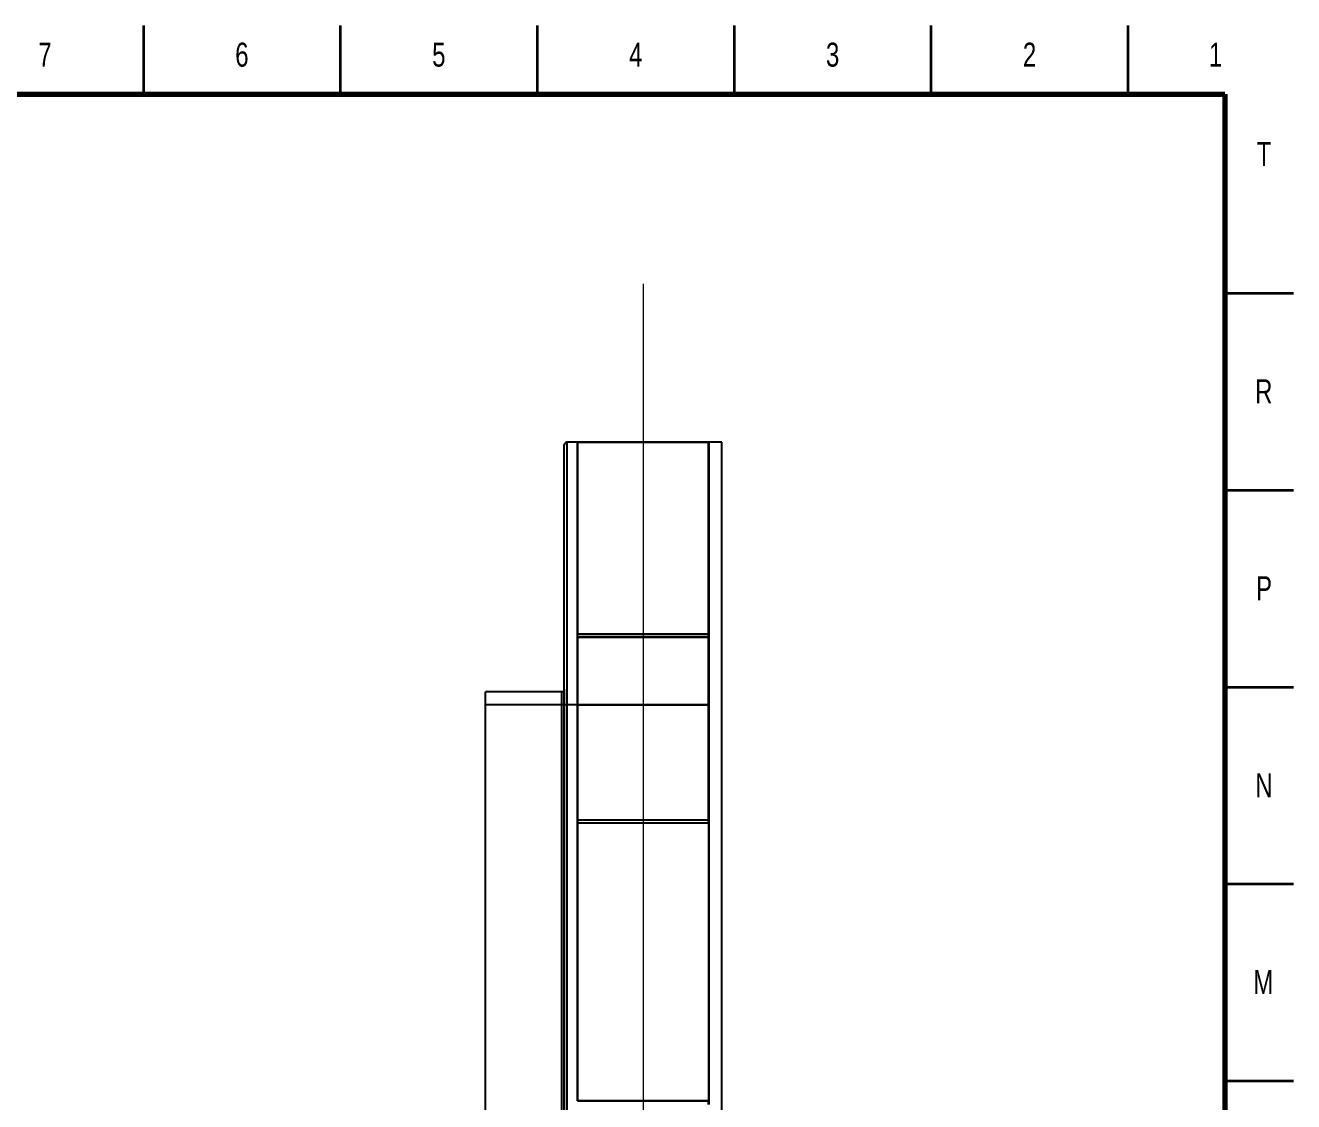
# Model space of a CAD drawing. Header units: millimetres. Extents: x 0 to 119, y 0 to 84.
# Drawn here: x 86.45 to 118.65, y 56.52 to 83.85 of the extents above; entities that cross this region are included whole.
import ezdxf

# ---------------------------------------------------------------- set-up
doc = ezdxf.new("R2010")
doc.units = ezdxf.units.MM
doc.styles.add('SLDTEXTSTYLE0', font='TXT', dxfattribs={"width": 0.75})

msp = doc.modelspace()

# ---------------------------------------------------------------- linework, layer by layer
at = {"color": 7, "linetype": 'Continuous', "lineweight": 35}
for p, q in [((89.45, 82.1), (89.45, 83.85)), ((94.45, 82.1), (94.45, 83.85)), ((99.45, 82.1), (99.45, 83.85)), ((104.45, 82.1), (104.45, 83.85)), ((109.45, 82.1), (109.45, 83.85)), ((114.45, 82.1), (114.45, 83.85)), ((116.9, 77.05), (118.65, 77.05)), ((116.9, 72.05), (118.65, 72.05)), ((116.9, 67.05), (118.65, 67.05)), ((116.9, 62.05), (118.65, 62.05)), ((116.9, 57.05), (118.65, 57.05))]:
    msp.add_line(p, q, dxfattribs=at)
at = {"color": 7, "linetype": 'Continuous', "lineweight": 70}
for p, q in [((2, 82.1), (116.9, 82.1)), ((116.9, 82.1), (116.9, 2))]:
    msp.add_line(p, q, dxfattribs=at)
at = {"color": 7, "linetype": 'Continuous', "lineweight": 18}
msp.add_line((102.1294099566, 77.2885102179), (102.1294099566, 35.7071768845), dxfattribs=at)
at = {"color": 7, "linetype": 'Continuous', "lineweight": 25}
for p, q in [((100.1302432899, 39.79821035), (100.1302432899, 73.1974767524)), ((104.1302432899, 73.2645102179), (100.1969099566, 73.2645102179)), ((100.1969099566, 73.2630495339), (100.1969099566, 39.7326375685)), ((100.4635766233, 73.2644405385), (100.4635766233, 68.3877982037)), ((100.4635766233, 73.2644405385), (103.7952432899, 73.2644405385)), ((100.4635766233, 68.3877982037), (100.4635766233, 73.2644405385)), ((100.4635766233, 73.2644405385), (100.4635766233, 73.2627738788)), ((100.4635766233, 73.2627738788), (100.4635766233, 73.2644405385)), ((103.7952432899, 73.2627738788), (100.4635766233, 73.2627738788)), ((100.4635766233, 66.5977197881), (100.4635766233, 73.2627738788)), ((103.7952432899, 73.2644405385), (103.7952432899, 73.2627738788)), ((103.7952432899, 73.2627738788), (103.7952432899, 73.2644405385)), ((103.7952432899, 66.5977197881), (103.7952432899, 73.2627738788)), ((103.7969099566, 68.3889662927), (103.7969099566, 73.2627639374)), ((103.7969099566, 73.2627639374), (103.7969099566, 66.5960447111)), ((103.7969099566, 73.2627639374), (103.7969099566, 68.3889662927)), ((103.7985766233, 68.3901484303), (103.7985766233, 73.2644305961)), ((103.7985766233, 73.2644305961), (103.7985766233, 68.3901484303)), ((104.1302432899, 39.7326375685), (104.1302432899, 73.2630495339)), ((100.4635766233, 68.387794811), (100.4635766233, 68.3882829646)), ((100.4635766233, 68.387794811), (100.4635766233, 68.3882829646)), ((100.4635766233, 68.3877982037), (103.7952432899, 68.3877982037)), ((103.7952432899, 68.387794811), (100.4635766233, 68.387794811)), ((100.4635766233, 63.6748898665), (100.4635766233, 68.387794811)), ((100.4635766233, 68.319437753), (100.4635766233, 56.5461816895)), ((103.7952432899, 68.319437753), (100.4635766233, 68.319437753)), ((100.4635766233, 56.5461816895), (100.4635766233, 68.319437753)), ((100.4635766233, 68.3170841329), (100.4635766233, 68.319437753)), ((100.4635766233, 68.319437753), (100.4635766233, 68.3170841329)), ((100.4635766233, 63.6041791884), (100.4635766233, 68.3170841329)), ((100.4635766233, 68.3170841329), (103.7952432899, 68.3170841329)), ((103.7952432899, 68.387794811), (103.7952432899, 68.3882829646)), ((103.7952432899, 68.387794811), (103.7952432899, 68.3882829646)), ((103.7952432899, 63.6748898665), (103.7952432899, 68.387794811)), ((103.7952432899, 68.319437753), (103.7952432899, 68.3170841329)), ((103.7952432899, 68.3170841329), (103.7952432899, 68.319437753)), ((103.7952432899, 68.3170841329), (103.7952432899, 63.6041791884)), ((103.7969099566, 63.6748839195), (103.7969099566, 68.3889662927)), ((103.7969099566, 56.5495102179), (103.7969099566, 68.315898592)), ((103.7969099566, 68.315898592), (103.7969099566, 63.6018162188)), ((103.7969099566, 68.315898592), (103.7969099566, 56.5495102179)), ((103.7985766233, 56.5495153542), (103.7985766233, 68.3170734657)), ((103.7985766233, 68.3170734657), (103.7985766233, 56.5495153542)), ((100.1302432899, 66.9978435512), (100.1302432899, 45.9978435512)), ((100.0635766233, 66.9311768845), (98.1302432899, 66.9311768845)), ((98.1302432899, 46.064878302), (98.1302432899, 66.9308088004)), ((100.0635766233, 46.064878302), (100.0635766233, 66.9308088004)), ((103.7952432899, 66.5978435512), (98.1302432899, 66.5978435512)), ((98.1302432899, 46.3978435512), (98.1302432899, 66.5978435512)), ((100.4635766233, 66.5977197881), (100.4635766233, 63.6748898665)), ((100.4635766233, 66.5977197881), (103.7952432899, 66.5977197881)), ((100.4635766233, 63.6748898665), (100.4635766233, 66.5977197881)), ((103.7952432899, 66.5977197881), (103.7952432899, 66.5978435512)), ((103.7969099566, 66.5960447111), (103.7969099566, 66.5961768845)), ((100.4635766233, 63.6748898665), (103.7952432899, 63.6748898665)), ((100.4635766233, 63.6041791884), (100.4635766233, 56.5478435512)), ((100.4635766233, 63.6041791884), (103.7952432899, 63.6041791884)), ((100.4635766233, 56.5478435512), (100.4635766233, 63.6041791884)), ((103.7952432899, 63.6041791884), (103.7952432899, 63.6748898665)), ((103.7952432899, 63.6748898665), (103.7952432899, 63.6041791884)), ((103.7969099566, 63.6018162188), (103.7969099566, 63.6748839195)), ((103.7969099566, 63.6748839195), (103.7969099566, 63.6018162188)), ((100.4635766233, 56.5478435512), (103.7952432899, 56.5478435512)), ((100.4635766233, 56.5461816895), (100.4635766233, 56.5478435512)), ((100.4635766233, 56.5478435512), (100.4635766233, 56.5461816895)), ((100.4635766233, 56.5461816895), (103.7952432899, 56.5461816895)), ((103.7952432899, 56.4478435512), (103.7952432899, 56.5478435512)), ((103.7952432899, 56.5478435512), (103.7952432899, 56.4478435512)), ((103.7952432899, 56.5478435512), (103.7952432899, 56.5461816895)), ((103.7952432899, 56.5461816895), (103.7952432899, 56.5478435512)), ((103.7969099566, 56.4461768845), (103.7969099566, 56.5495102179)), ((103.7969099566, 56.5495102179), (103.7969099566, 56.4461768845))]:
    msp.add_line(p, q, dxfattribs=at)
for centre, radius, start, end in [((100.1969099566, 73.1978435512), 0.0666666666666771, 90, 180), ((103.7985766193, 73.2627639334), 0.0016666627093589, 89.9998639564, 179.9998639554), ((103.798369574, 68.3886743791), 0.0014885216043071, 82.0043891248, 168.6904399053), ((103.7983670058, 68.3156012303), 0.0014870832013378, 81.8966701243, 168.4652044898), ((100.0635766233, 66.9978435512), 0.0666666666666629, 270, 0), ((103.7981599605, 56.414309889), 0.1352061071826837, 89.8234321433, 90.5297169845)]:
    msp.add_arc(centre, radius, start, end, dxfattribs=at)
for points, knots in [([(103.7952432899171, 73.26444053851888), (103.7954886952827, 73.26444053851888), (103.7957355835428, 73.26444045948759), (103.7959750021355, 73.2644403039048), (103.7963389857247, 73.26444006737522), (103.7966938465481, 73.2644396457039), (103.7970101959315, 73.26443906953668), (103.7973265560236, 73.26443849334994), (103.7976131287407, 73.26443774650116), (103.7978461862896, 73.26443688479445), (103.7980792518674, 73.26443602305804), (103.7982652272783, 73.26443502240329), (103.7983887179615, 73.26443396052302), (103.7985122111725, 73.26443289862101), (103.7985766232504, 73.26443174602264), (103.7985766232504, 73.26443059614026)], [0, 0, 0, 0, 2.2086482908e-05, 2.2086482908e-05, 2.2086482908e-05, 5.59393080127e-05, 5.59393080127e-05, 5.59393080127e-05, 8.9793251805e-05, 8.9793251805e-05, 8.9793251805e-05, 0.0001236483298242, 0.0001236483298242, 0.0001236483298242, 0.0001575040784353, 0.0001575040784353, 0.0001575040784353, 0.0001575040784353]), ([(103.7985766232504, 73.26443059614026), (103.7985766232504, 73.26443135254054), (103.7985491891765, 73.26443210799081), (103.7984953151071, 73.26443283549291), (103.7984134169367, 73.26443394142555), (103.7982675491534, 73.2644350072271), (103.798069785297, 73.26443594893483), (103.7978720280809, 73.26443689061092), (103.7976169238697, 73.2644377344345), (103.7973255926617, 73.264438416576), (103.7970342713306, 73.26443909869438), (103.796698689989, 73.26443963824025), (103.796346638384, 73.2644399956877), (103.7959945939944, 73.26444035312784), (103.7956163690888, 73.26444053851888), (103.7952432899171, 73.26444053851888)], [0, 0, 0, 0, 2.2089572028e-05, 2.2089572028e-05, 2.2089572028e-05, 5.59447304571e-05, 5.59447304571e-05, 5.59447304571e-05, 8.9798779962e-05, 8.9798779962e-05, 8.9798779962e-05, 0.0001236517141528, 0.0001236517141528, 0.0001236517141528, 0.0001575039763914, 0.0001575039763914, 0.0001575039763914, 0.0001575039763914]), ([(103.7952432899171, 73.2627738787786), (103.795429829046, 73.2627738787786), (103.7956189407118, 73.2627736934085), (103.7957949641506, 73.26277333600137), (103.7959709880418, 73.26277297859333), (103.7961387786708, 73.26277243910636), (103.7962844412894, 73.26277175704664), (103.7964301047973, 73.26277107498275), (103.7965576576392, 73.2627702312462), (103.796656537607, 73.26276928965075), (103.7967554183969, 73.26276834804749), (103.7968283530991, 73.26276728234988), (103.7968693025121, 73.26276617651834), (103.7968962394691, 73.26276544909064), (103.7969099565838, 73.262764693714), (103.7969099565838, 73.26276393738827)], [0, 0, 0, 0, 1.67885216031e-05, 1.67885216031e-05, 1.67885216031e-05, 3.35770844191e-05, 3.35770844191e-05, 3.35770844191e-05, 5.03657474072e-05, 5.03657474072e-05, 5.03657474072e-05, 6.71545486196e-05, 6.71545486196e-05, 6.71545486196e-05, 7.8108655265e-05, 7.8108655265e-05, 7.8108655265e-05, 7.8108655265e-05]), ([(103.7969099565837, 73.26276393738827), (103.7969099565837, 73.26276508715878), (103.7968777501318, 73.26276623964726), (103.7968160039393, 73.26276730143661), (103.7967542579461, 73.26276836322252), (103.7966612693541, 73.26276936377798), (103.7965447381033, 73.26277022541734), (103.7964282076532, 73.2627710870508), (103.7962849207747, 73.26277183382095), (103.7961267429243, 73.26277240994241), (103.7959685663645, 73.26277298605916), (103.7957911362998, 73.26277340768374), (103.7956091460263, 73.26277364418785), (103.7954894363555, 73.26277379975565), (103.7953659924698, 73.2627738787786), (103.7952432899171, 73.2627738787786)], [0, 0, 0, 0, 1.67889284498e-05, 1.67889284498e-05, 1.67889284498e-05, 3.35778053395e-05, 3.35778053395e-05, 3.35778053395e-05, 5.0366569152e-05, 5.0366569152e-05, 5.0366569152e-05, 6.7155196772e-05, 6.7155196772e-05, 6.7155196772e-05, 7.8108680659e-05, 7.8108680659e-05, 7.8108680659e-05, 7.8108680659e-05]), ([(103.7985766232504, 68.39014843034674), (103.7985766232504, 68.38997541395806), (103.7985491891765, 68.38980134848293), (103.7984953151071, 68.38963254412769), (103.7984134169367, 68.38937593147485), (103.7982675491534, 68.38912573823058), (103.798069785297, 68.38890268428123), (103.7978720280809, 68.38867963782144), (103.7976169238697, 68.38847757788346), (103.7973255926617, 68.3883132438564), (103.7970342713306, 68.38814891540068), (103.796698689989, 68.38801777843453), (103.796346638384, 68.3879307004561), (103.7959945939944, 68.3878436242623), (103.7956163690888, 68.38779820374636), (103.7952432899171, 68.38779820374636)], [0, 0, 0, 0, 2.20895720279e-05, 2.20895720279e-05, 2.20895720279e-05, 5.5944730457e-05, 5.5944730457e-05, 5.5944730457e-05, 8.97987799619e-05, 8.97987799619e-05, 8.97987799619e-05, 0.0001236517141528, 0.0001236517141528, 0.0001236517141528, 0.0001575039763913, 0.0001575039763913, 0.0001575039763913, 0.0001575039763913]), ([(103.7952432899171, 68.38779820374637), (103.7954886952827, 68.38779820374637), (103.7957355835428, 68.38781754739426), (103.7959750021355, 68.38785553270034), (103.7963389857247, 68.38791328104766), (103.7966938465481, 68.38801613821241), (103.7970101959315, 68.38815557942961), (103.7973265560236, 68.388295025367), (103.7976131287407, 68.38847490372635), (103.7978461862896, 68.38868031067216), (103.7980792518674, 68.38888572469428), (103.7982652272783, 68.38912233410498), (103.7983887179615, 68.38937054155292), (103.7985122111725, 68.3896187540814), (103.7985766232504, 68.38988541021804), (103.7985766232504, 68.39014843034674)], [0, 0, 0, 0, 2.2086482908e-05, 2.2086482908e-05, 2.2086482908e-05, 5.59393080127e-05, 5.59393080127e-05, 5.59393080127e-05, 8.9793251805e-05, 8.9793251805e-05, 8.9793251805e-05, 0.0001236483298242, 0.0001236483298242, 0.0001236483298242, 0.0001575040784354, 0.0001575040784354, 0.0001575040784354, 0.0001575040784354]), ([(103.7969099565837, 68.3889662926848), (103.7969099565837, 68.38883520192135), (103.7968777501318, 68.38870229401954), (103.7968160039393, 68.38857857632105), (103.7967542579461, 68.38845485902193), (103.7966612693541, 68.3883369197803), (103.7965447381033, 68.38823452896968), (103.7964282076532, 68.38813213886259), (103.7962849207747, 68.38804247315534), (103.7961267429243, 68.38797296177472), (103.7959685663645, 68.38790345096128), (103.7957911362998, 68.38785217713993), (103.7956091460263, 68.38782338969462), (103.7954894363555, 68.38780445387164), (103.7953659924698, 68.38779481100732), (103.7952432899171, 68.38779481100732)], [0, 0, 0, 0, 1.67889284499e-05, 1.67889284499e-05, 1.67889284499e-05, 3.35778053395e-05, 3.35778053395e-05, 3.35778053395e-05, 5.0366569152e-05, 5.0366569152e-05, 5.0366569152e-05, 6.7155196772e-05, 6.7155196772e-05, 6.7155196772e-05, 7.8108680659e-05, 7.8108680659e-05, 7.8108680659e-05, 7.8108680659e-05]), ([(103.7952432899171, 68.38779481100732), (103.795429829046, 68.38779481100732), (103.7956189407118, 68.38781745316194), (103.7957949641506, 68.38786086087613), (103.7959709880418, 68.38790426870192), (103.7961387786708, 68.38796963930089), (103.7962844412894, 68.38805155531841), (103.7964301047973, 68.38813347183601), (103.7965576576392, 68.38823419310505), (103.796656537607, 68.3883453738784), (103.7967554183969, 68.38845655557611), (103.7968283530991, 68.38858126323902), (103.7968693025121, 68.38870916686777), (103.7968962394691, 68.38879330322774), (103.7969099565838, 68.38888006041854), (103.7969099565838, 68.3889662926848)], [0, 0, 0, 0, 1.67885216031e-05, 1.67885216031e-05, 1.67885216031e-05, 3.35770844192e-05, 3.35770844192e-05, 3.35770844192e-05, 5.03657474073e-05, 5.03657474073e-05, 5.03657474073e-05, 6.71545486196e-05, 6.71545486196e-05, 6.71545486196e-05, 7.81086552651e-05, 7.81086552651e-05, 7.81086552651e-05, 7.81086552651e-05]), ([(103.7952432899171, 68.31943775295822), (103.7954886952827, 68.31943775295822), (103.7957355835428, 68.3194182975432), (103.7959750021355, 68.31938009220984), (103.7963389857247, 68.31932200935917), (103.7966938465481, 68.31921855586111), (103.7970101959315, 68.31907829982042), (103.7973265560236, 68.31893803903193), (103.7976131287407, 68.31875710446887), (103.7978461862896, 68.31855047888577), (103.7980792518674, 68.31834384618433), (103.7982652272783, 68.3181058216341), (103.7983887179615, 68.31785611246069), (103.7985122111725, 68.317606398176), (103.7985766232504, 68.3173381120191), (103.7985766232504, 68.31707346571115)], [0, 0, 0, 0, 2.2086482908e-05, 2.2086482908e-05, 2.2086482908e-05, 5.59393080127e-05, 5.59393080127e-05, 5.59393080127e-05, 8.9793251805e-05, 8.9793251805e-05, 8.9793251805e-05, 0.0001236483298241, 0.0001236483298241, 0.0001236483298241, 0.0001575040784354, 0.0001575040784354, 0.0001575040784354, 0.0001575040784354]), ([(103.7985766232504, 68.31707346571115), (103.7985766232504, 68.31724755181135), (103.7985491891765, 68.31742268565449), (103.7984953151071, 68.31759251885308), (103.7984134169367, 68.31785069553085), (103.7982675491534, 68.31810239604617), (103.798069785297, 68.31832678177132), (103.7978720280809, 68.31855115996223), (103.7976169238697, 68.31875441324694), (103.7973255926617, 68.31891971196777), (103.7970342713306, 68.31908500508456), (103.796698689989, 68.31921690508379), (103.796346638384, 68.31930448856927), (103.7959945939944, 68.31939207025974), (103.7956163690887, 68.31943775295822), (103.7952432899171, 68.31943775295822)], [0, 0, 0, 0, 2.2089572028e-05, 2.2089572028e-05, 2.2089572028e-05, 5.59447304571e-05, 5.59447304571e-05, 5.59447304571e-05, 8.9798779962e-05, 8.9798779962e-05, 8.9798779962e-05, 0.0001236517141528, 0.0001236517141528, 0.0001236517141528, 0.0001575039763913, 0.0001575039763913, 0.0001575039763913, 0.0001575039763913]), ([(103.7952432899171, 68.31708413288867), (103.795429829046, 68.31708413288867), (103.7956189407118, 68.31706122858114), (103.7957949641506, 68.31701731541695), (103.7959709880418, 68.31697340213987), (103.7961387786708, 68.3169072685911), (103.7962844412894, 68.31682438799548), (103.7964301047973, 68.31674150689389), (103.7965576576392, 68.31663959240117), (103.796656537607, 68.31652708001077), (103.7967554183969, 68.31641456668494), (103.7968283530991, 68.31628835189804), (103.7968693025121, 68.3161588843873), (103.7968962394691, 68.31607371928922), (103.7969099565838, 68.31598589383454), (103.7969099565838, 68.31589859196218)], [0, 0, 0, 0, 1.67885216031e-05, 1.67885216031e-05, 1.67885216031e-05, 3.35770844192e-05, 3.35770844192e-05, 3.35770844192e-05, 5.03657474073e-05, 5.03657474073e-05, 5.03657474073e-05, 6.71545486196e-05, 6.71545486196e-05, 6.71545486196e-05, 7.8108655265e-05, 7.8108655265e-05, 7.8108655265e-05, 7.8108655265e-05]), ([(103.7969099565837, 68.31589859196218), (103.7969099565837, 68.31603130874667), (103.7968777501318, 68.31616584651331), (103.7968160039393, 68.3162910658087), (103.7967542579461, 68.31641628469987), (103.7966612693541, 68.3165356389406), (103.7965447381033, 68.31663924829328), (103.7964282076532, 68.31674285693407), (103.7962849207747, 68.31683357873383), (103.7961267429243, 68.31690390487321), (103.7959685663645, 68.3169742304388), (103.7957911362998, 68.31702610052733), (103.7956091460263, 68.31705522243996), (103.7954894363555, 68.31707437826904), (103.7953659924698, 68.31708413288867), (103.7952432899171, 68.31708413288867)], [0, 0, 0, 0, 1.67889284499e-05, 1.67889284499e-05, 1.67889284499e-05, 3.35778053395e-05, 3.35778053395e-05, 3.35778053395e-05, 5.0366569152e-05, 5.0366569152e-05, 5.0366569152e-05, 6.71551967719e-05, 6.71551967719e-05, 6.71551967719e-05, 7.8108680659e-05, 7.8108680659e-05, 7.8108680659e-05, 7.8108680659e-05]), ([(103.7952432899171, 66.59771978805581), (103.7953910085896, 66.59771978805581), (103.7955408655662, 66.5976991177019), (103.7956787769548, 66.59766160011371), (103.7958160366524, 66.59762425981235), (103.7959453535562, 66.59756970526087), (103.7960603048208, 66.59750473201983), (103.796222700009, 66.59741294232319), (103.7963614436195, 66.59729815981028), (103.796473925346, 66.59717438589225), (103.7966304350334, 66.59700216398721), (103.7967420182569, 66.59680729165889), (103.7968126790426, 66.5966086398239), (103.7968741798733, 66.59643573978137), (103.7969060854815, 66.59625642882997), (103.796909624918, 66.5960781298217), (103.7969098460343, 66.59606699109546), (103.7969099565837, 66.59605585097158), (103.7969099565837, 66.59604471113296)], [0, 0, 0, 0, 1.32946805267e-05, 1.32946805267e-05, 1.32946805267e-05, 2.6479093306e-05, 2.6479093306e-05, 2.6479093306e-05, 4.51779383349e-05, 4.51779383349e-05, 4.51779383349e-05, 7.12695668726e-05, 7.12695668726e-05, 7.12695668726e-05, 9.38662939015e-05, 9.38662939015e-05, 9.38662939015e-05, 9.5280551721e-05, 9.5280551721e-05, 9.5280551721e-05, 9.5280551721e-05]), ([(103.7952432899171, 66.59771978805581), (103.7953910085896, 66.59771978805581), (103.7955408655662, 66.5976991177019), (103.7956787769548, 66.59766160011371), (103.7958160366524, 66.59762425981235), (103.7959453535562, 66.59756970526087), (103.7960603048208, 66.59750473201983), (103.796222700009, 66.59741294232319), (103.7963614436195, 66.59729815981028), (103.796473925346, 66.59717438589225), (103.7966304350334, 66.59700216398721), (103.7967420182569, 66.59680729165889), (103.7968126790426, 66.5966086398239), (103.7968741798733, 66.59643573978137), (103.7969060854815, 66.59625642882996), (103.796909624918, 66.5960781298217), (103.7969098460343, 66.59606699109546), (103.7969099565837, 66.59605585097158), (103.7969099565837, 66.59604471113296)], [0, 0, 0, 0, 1.32946805267e-05, 1.32946805267e-05, 1.32946805267e-05, 2.6479093306e-05, 2.6479093306e-05, 2.6479093306e-05, 4.51779383349e-05, 4.51779383349e-05, 4.51779383349e-05, 7.12695668727e-05, 7.12695668727e-05, 7.12695668727e-05, 9.38662939015e-05, 9.38662939015e-05, 9.38662939015e-05, 9.5280551721e-05, 9.5280551721e-05, 9.5280551721e-05, 9.5280551721e-05]), ([(103.7952432899171, 63.67488986648211), (103.7953910085896, 63.67488986648211), (103.7955408655662, 63.67488979433731), (103.7956787769548, 63.6748896631773), (103.7958160366524, 63.67488953263709), (103.7959453535562, 63.67488934176944), (103.7960603048208, 63.67488911391551), (103.796222700009, 63.67488879201926), (103.7963614436195, 63.67488838853701), (103.796473925346, 63.67488795162715), (103.7966304350334, 63.67488734370062), (103.7967420182569, 63.67488665250087), (103.7968126790426, 63.67488594344979), (103.7968741798733, 63.67488532631496), (103.7969060854815, 63.67488468308127), (103.796909624918, 63.67488404008937), (103.7969098460343, 63.67488399992028), (103.7969099565837, 63.67488395971939), (103.7969099565837, 63.67488391953293)], [0, 0, 0, 0, 1.32946805267e-05, 1.32946805267e-05, 1.32946805267e-05, 2.6479093306e-05, 2.6479093306e-05, 2.6479093306e-05, 4.51779383349e-05, 4.51779383349e-05, 4.51779383349e-05, 7.12695668726e-05, 7.12695668726e-05, 7.12695668726e-05, 9.38662939015e-05, 9.38662939015e-05, 9.38662939015e-05, 9.5280551721e-05, 9.5280551721e-05, 9.5280551721e-05, 9.5280551721e-05]), ([(103.7952432899171, 63.67488986648211), (103.7953910085896, 63.67488986648211), (103.7955408655662, 63.67488979433731), (103.7956787769548, 63.6748896631773), (103.7958160366524, 63.67488953263709), (103.7959453535562, 63.67488934176944), (103.7960603048208, 63.67488911391551), (103.796222700009, 63.67488879201926), (103.7963614436195, 63.67488838853701), (103.796473925346, 63.67488795162715), (103.7966304350334, 63.67488734370062), (103.7967420182569, 63.67488665250087), (103.7968126790426, 63.67488594344979), (103.7968741798733, 63.67488532631496), (103.7969060854815, 63.6748846830813), (103.796909624918, 63.67488404008937), (103.7969098460343, 63.67488399992025), (103.7969099565837, 63.67488395971939), (103.7969099565837, 63.67488391953293)], [0, 0, 0, 0, 1.32946805267e-05, 1.32946805267e-05, 1.32946805267e-05, 2.6479093306e-05, 2.6479093306e-05, 2.6479093306e-05, 4.5177938335e-05, 4.5177938335e-05, 4.5177938335e-05, 7.12695668728e-05, 7.12695668728e-05, 7.12695668728e-05, 9.38662939015e-05, 9.38662939015e-05, 9.38662939015e-05, 9.52805517209e-05, 9.52805517209e-05, 9.52805517209e-05, 9.52805517209e-05]), ([(103.7952432899171, 63.60417918836345), (103.7953910085896, 63.60417918836345), (103.7955408655662, 63.6041500282134), (103.7956787769548, 63.60409710149136), (103.7958160366524, 63.60404442487098), (103.7959453535562, 63.60396746395204), (103.7960603048208, 63.6038758057673), (103.796222700009, 63.60374631742967), (103.7963614436195, 63.60358439392544), (103.796473925346, 63.60340978808174), (103.7966304350334, 63.60316683745446), (103.7967420182569, 63.60289193756453), (103.7968126790426, 63.60261171049639), (103.7968741798733, 63.60236781004613), (103.7969060854815, 63.60211486930047), (103.796909624918, 63.60186335941675), (103.7969098460343, 63.6018476470481), (103.7969099565837, 63.6018319327347), (103.7969099565837, 63.60181621881031)], [0, 0, 0, 0, 1.32946805267e-05, 1.32946805267e-05, 1.32946805267e-05, 2.6479093306e-05, 2.6479093306e-05, 2.6479093306e-05, 4.51779383349e-05, 4.51779383349e-05, 4.51779383349e-05, 7.12695668726e-05, 7.12695668726e-05, 7.12695668726e-05, 9.38662939014e-05, 9.38662939014e-05, 9.38662939014e-05, 9.52805517209e-05, 9.52805517209e-05, 9.52805517209e-05, 9.52805517209e-05]), ([(103.7952432899171, 63.60417918836345), (103.7953910085896, 63.60417918836345), (103.7955408655662, 63.6041500282134), (103.7956787769548, 63.60409710149136), (103.7958160366524, 63.60404442487098), (103.7959453535562, 63.60396746395204), (103.7960603048208, 63.6038758057673), (103.796222700009, 63.60374631742967), (103.7963614436195, 63.60358439392544), (103.796473925346, 63.60340978808174), (103.7966304350334, 63.60316683745446), (103.7967420182569, 63.60289193756453), (103.7968126790426, 63.60261171049639), (103.7968741798733, 63.60236781004613), (103.7969060854815, 63.60211486930047), (103.796909624918, 63.60186335941675), (103.7969098460343, 63.6018476470481), (103.7969099565837, 63.6018319327347), (103.7969099565837, 63.60181621881031)], [0, 0, 0, 0, 1.32946805267e-05, 1.32946805267e-05, 1.32946805267e-05, 2.6479093306e-05, 2.6479093306e-05, 2.6479093306e-05, 4.51779383349e-05, 4.51779383349e-05, 4.51779383349e-05, 7.12695668727e-05, 7.12695668727e-05, 7.12695668727e-05, 9.38662939015e-05, 9.38662939015e-05, 9.38662939015e-05, 9.5280551721e-05, 9.5280551721e-05, 9.5280551721e-05, 9.5280551721e-05]), ([(103.7985766232504, 56.54951535421912), (103.7985766232504, 56.54926991569547), (103.7985491891765, 56.54902299448953), (103.7984953151071, 56.54878354157886), (103.7984134169367, 56.54841953055229), (103.7982675491534, 56.54806463807146), (103.798069785297, 56.54774825044345), (103.7978720280809, 56.54743187343887), (103.7976169238697, 56.54714527371061), (103.7973255926617, 56.54691218815927), (103.7970342713306, 56.54667911051013), (103.796698689989, 56.54649311528819), (103.796346638384, 56.54636961098264), (103.7959945939944, 56.54624610920828), (103.7956163690888, 56.54618168950759), (103.7952432899171, 56.54618168950759)], [0, 0, 0, 0, 2.2089572028e-05, 2.2089572028e-05, 2.2089572028e-05, 5.59447304571e-05, 5.59447304571e-05, 5.59447304571e-05, 8.9798779962e-05, 8.9798779962e-05, 8.9798779962e-05, 0.0001236517141528, 0.0001236517141528, 0.0001236517141528, 0.0001575039763914, 0.0001575039763914, 0.0001575039763914, 0.0001575039763914]), ([(103.7952432899171, 56.54618168950759), (103.7954886952827, 56.54618168950759), (103.7957355835428, 56.54620912458809), (103.7959750021355, 56.54626299950591), (103.7963389857247, 56.54634490453147), (103.7966938465481, 56.54649078820017), (103.7970101959315, 56.54668856402792), (103.7973265560236, 56.54688634655052), (103.7976131287407, 56.54714147981469), (103.7978461862896, 56.54743283080996), (103.7980792518674, 56.54772419184235), (103.7982652272783, 56.54805980873471), (103.7983887179615, 56.54841188895413), (103.7985122111725, 56.54876397638024), (103.7985766232504, 56.54914223770356), (103.7985766232504, 56.54951535421912)], [0, 0, 0, 0, 2.2086482908e-05, 2.2086482908e-05, 2.2086482908e-05, 5.59393080127e-05, 5.59393080127e-05, 5.59393080127e-05, 8.9793251805e-05, 8.9793251805e-05, 8.9793251805e-05, 0.0001236483298242, 0.0001236483298242, 0.0001236483298242, 0.0001575040784353, 0.0001575040784353, 0.0001575040784353, 0.0001575040784353]), ([(103.7969099565837, 56.54951021785701), (103.7969099565837, 56.54932367775092), (103.7968777501318, 56.54913456510515), (103.7968160039393, 56.5489585400687), (103.7967542579461, 56.54878251560047), (103.7966612693541, 56.54861472376997), (103.7965447381033, 56.54846905965756), (103.7964282076532, 56.54832339654602), (103.7962849207747, 56.54819584331656), (103.7961267429243, 56.54809696325792), (103.7959685663645, 56.54799808400605), (103.7957911362998, 56.54792515024793), (103.7956091460263, 56.54788420214823), (103.7954894363555, 56.54785726728277), (103.7953659924698, 56.54784355119033), (103.7952432899171, 56.54784355119033)], [0, 0, 0, 0, 1.67889284498e-05, 1.67889284498e-05, 1.67889284498e-05, 3.35778053395e-05, 3.35778053395e-05, 3.35778053395e-05, 5.0366569152e-05, 5.0366569152e-05, 5.0366569152e-05, 6.7155196772e-05, 6.7155196772e-05, 6.7155196772e-05, 7.8108680659e-05, 7.8108680659e-05, 7.8108680659e-05, 7.8108680659e-05]), ([(103.7952432899171, 56.54784355119033), (103.7953910085896, 56.54784355119033), (103.7955408655662, 56.54786411951609), (103.7956787769548, 56.54790145161602), (103.7958160366524, 56.54793860730565), (103.7959453535562, 56.5479928919295), (103.7960603048208, 56.54805754293641), (103.796222700009, 56.54814887740302), (103.7963614436195, 56.54826308930586), (103.796473925346, 56.54838624534004), (103.7966304350334, 56.54855760750712), (103.7967420182569, 56.54875150233142), (103.7968126790426, 56.54894915141673), (103.7968741798733, 56.54912117869883), (103.7969060854815, 56.54929957998041), (103.796909624918, 56.54947696966079), (103.7969098460343, 56.54948805157937), (103.7969099565837, 56.54949913485063), (103.7969099565837, 56.54951021785701)], [0, 0, 0, 0, 1.32946805267e-05, 1.32946805267e-05, 1.32946805267e-05, 2.6479093306e-05, 2.6479093306e-05, 2.6479093306e-05, 4.51779383349e-05, 4.51779383349e-05, 4.51779383349e-05, 7.12695668727e-05, 7.12695668727e-05, 7.12695668727e-05, 9.38662939015e-05, 9.38662939015e-05, 9.38662939015e-05, 9.5280551721e-05, 9.5280551721e-05, 9.5280551721e-05, 9.5280551721e-05]), ([(103.7952432899171, 56.54784355119033), (103.795429829046, 56.54784355119033), (103.7956189407118, 56.54787575740258), (103.7957949641506, 56.54793750258782), (103.7959709880418, 56.54799924793179), (103.7961387786708, 56.54809223540642), (103.7962844412894, 56.54820876420909), (103.7964301047973, 56.54832529372313), (103.7965576576392, 56.54846857884438), (103.796656537607, 56.54862675379738), (103.7967554183969, 56.54878493006544), (103.7968283530991, 56.54896235903125), (103.7968693025121, 56.54914434790926), (103.7968962394691, 56.54926406211832), (103.7969099565838, 56.54938751069083), (103.7969099565838, 56.54951021785699)], [0, 0, 0, 0, 1.67885216031e-05, 1.67885216031e-05, 1.67885216031e-05, 3.35770844191e-05, 3.35770844191e-05, 3.35770844191e-05, 5.03657474072e-05, 5.03657474072e-05, 5.03657474072e-05, 6.71545486196e-05, 6.71545486196e-05, 6.71545486196e-05, 7.8108655265e-05, 7.8108655265e-05, 7.8108655265e-05, 7.8108655265e-05]), ([(103.7952432899171, 56.54784355119033), (103.7953910085896, 56.54784355119033), (103.7955408655662, 56.54786411951609), (103.7956787769548, 56.54790145161602), (103.7958160366524, 56.54793860730564), (103.7959453535562, 56.54799289192949), (103.7960603048208, 56.54805754293641), (103.796222700009, 56.54814887740302), (103.7963614436195, 56.54826308930586), (103.796473925346, 56.54838624534004), (103.7966304350334, 56.54855760750712), (103.7967420182569, 56.54875150233141), (103.7968126790426, 56.54894915141673), (103.7968741798733, 56.54912117869883), (103.7969060854815, 56.54929957998043), (103.796909624918, 56.54947696966078), (103.7969098460343, 56.54948805157937), (103.7969099565837, 56.54949913485063), (103.7969099565837, 56.54951021785699)], [0, 0, 0, 0, 1.32946805267e-05, 1.32946805267e-05, 1.32946805267e-05, 2.6479093306e-05, 2.6479093306e-05, 2.6479093306e-05, 4.51779383349e-05, 4.51779383349e-05, 4.51779383349e-05, 7.12695668726e-05, 7.12695668726e-05, 7.12695668726e-05, 9.38662939015e-05, 9.38662939015e-05, 9.38662939015e-05, 9.5280551721e-05, 9.5280551721e-05, 9.5280551721e-05, 9.5280551721e-05])]:
    msp.add_open_spline(points, degree=3, knots=knots, dxfattribs=at)

# ---------------------------------------------------------------- texts
at = {"color": 7, "linetype": 'Continuous', "lineweight": 0, "char_height": 0.6096, "attachment_point": 2, "style": 'SLDTEXTSTYLE0'}
for s, insert in [('7', (86.943861667, 83.4113690402)), ('6', (91.943861667, 83.4113690402)), ('5', (96.943861667, 83.4113690402)), ('4', (101.943861667, 83.4113690402)), ('3', (106.943861667, 83.4113690402)), ('2', (111.943861667, 83.4113690402)), ('1', (116.668861667, 83.4113690402)), ('T', (117.8983066676, 80.8863690402)), ('R', (117.8913216772, 74.8613690402)), ('P', (117.8976716673, 69.8613690402)), ('N', (117.8947083342, 64.8613690402)), ('M', (117.8790449974, 59.8613690402))]:
    msp.add_mtext(s, dxfattribs=dict(at, insert=insert))

doc.saveas('drawing.dxf')
